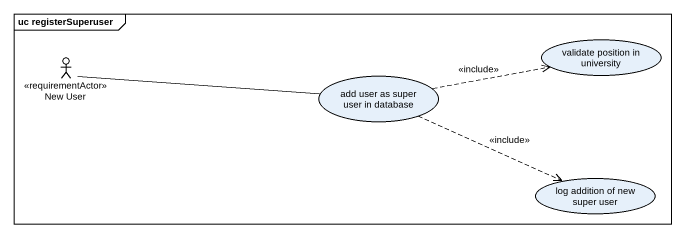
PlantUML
@startuml
mainframe uc registerSuperuser
actor "New User" as New_User <<requirementActor>>
usecase "validate position in university" as validate_position_in
usecase "add user as super user in database" as add_user_as_super_user_in
usecase "log addition of new super user" as log_addition_of_new_super
New_User -right- add_user_as_super_user_in
add_user_as_super_user_in .right.> validate_position_in : <<include>>
add_user_as_super_user_in .right.> log_addition_of_new_super : <<include>>
@enduml
